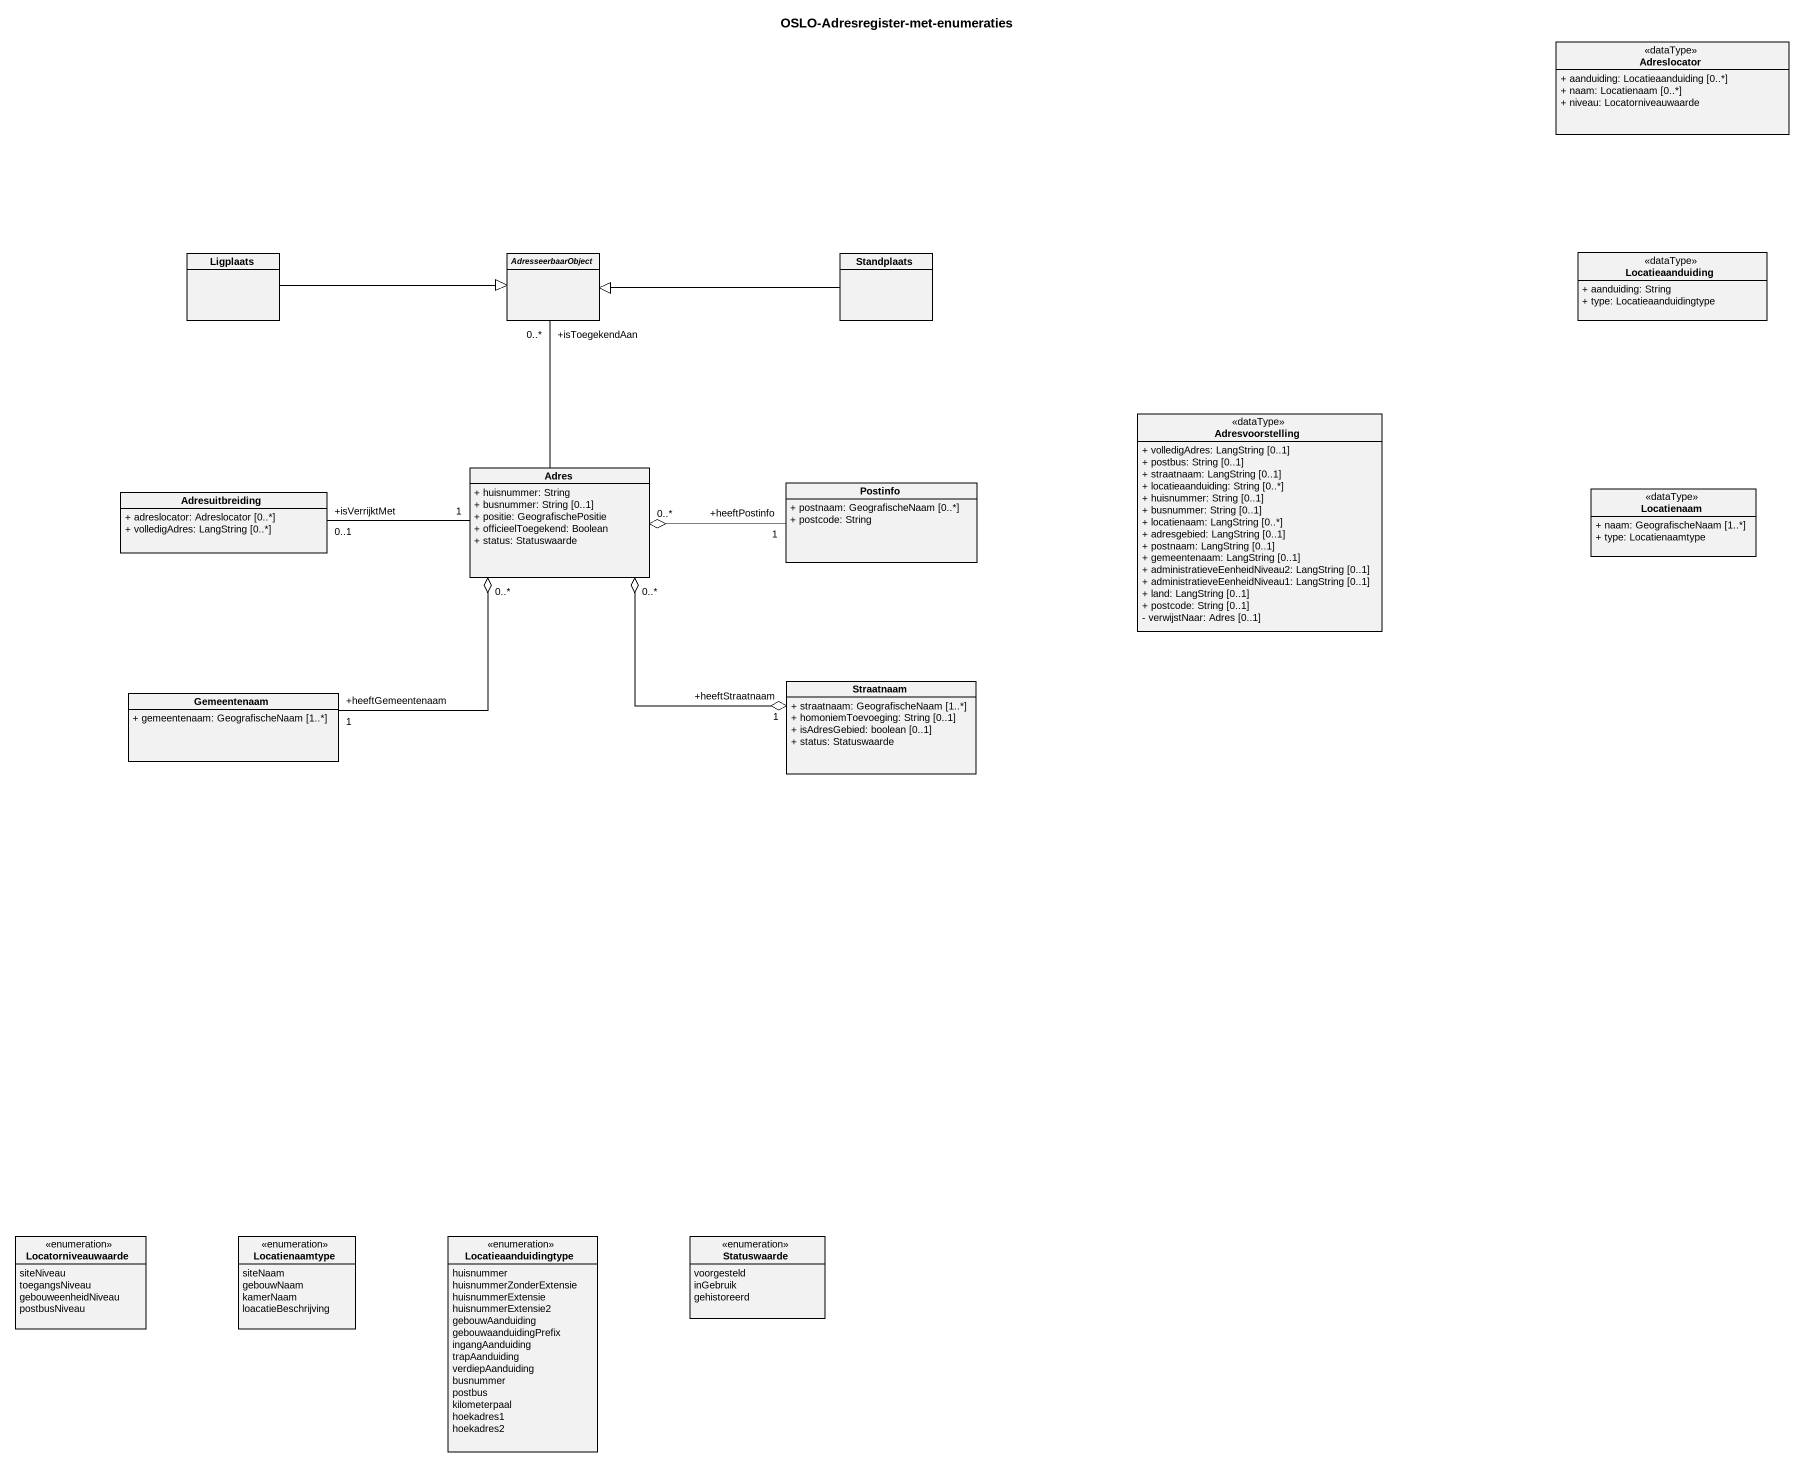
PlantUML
@startuml
title OSLO-Adresregister-met-enumeraties
hide circle
hide empty members
skinparam classAttributeIconSize 0
class Adreslocator <<dataType>> {
  + aanduiding: Locatieaanduiding [0..*]
  + naam: Locatienaam [0..*]
  + niveau: Locatorniveauwaarde
}
class Ligplaats
abstract class AdresseerbaarObject
class Standplaats
class Locatieaanduiding <<dataType>> {
  + aanduiding: String
  + type: Locatieaanduidingtype
}
class Adresvoorstelling <<dataType>> {
  + volledigAdres: LangString [0..1]
  + postbus: String [0..1]
  + straatnaam: LangString [0..1]
  + locatieaanduiding: String [0..*]
  + huisnummer: String [0..1]
  + busnummer: String [0..1]
  + locatienaam: LangString [0..*]
  + adresgebied: LangString [0..1]
  + postnaam: LangString [0..1]
  + gemeentenaam: LangString [0..1]
  + administratieveEenheidNiveau2: LangString [0..1]
  + administratieveEenheidNiveau1: LangString [0..1]
  + land: LangString [0..1]
  + postcode: String [0..1]
  - verwijstNaar: Adres [0..1]
}
class Adres {
  + huisnummer: String
  + busnummer: String [0..1]
  + positie: GeografischePositie
  + officieelToegekend: Boolean
  + status: Statuswaarde
}
class Postinfo {
  + postnaam: GeografischeNaam [0..*]
  + postcode: String
}
class Adresuitbreiding {
  + adreslocator: Adreslocator [0..*]
  + volledigAdres: LangString [0..*]
}
class Locatienaam <<dataType>> {
  + naam: GeografischeNaam [1..*]
  + type: Locatienaamtype
}
class Gemeentenaam {
  + gemeentenaam: GeografischeNaam [1..*]
}
class Straatnaam {
  + straatnaam: GeografischeNaam [1..*]
  + homoniemToevoeging: String [0..1]
  + isAdresGebied: boolean [0..1]
  + status: Statuswaarde
}
enum Locatorniveauwaarde {
  siteNiveau
  toegangsNiveau
  gebouweenheidNiveau
  postbusNiveau
}
enum Locatienaamtype {
  siteNaam
  gebouwNaam
  kamerNaam
  loacatieBeschrijving
}
enum Locatieaanduidingtype {
  huisnummer
  huisnummerZonderExtensie
  huisnummerExtensie
  huisnummerExtensie2
  gebouwAanduiding
  gebouwaanduidingPrefix
  ingangAanduiding
  trapAanduiding
  verdiepAanduiding
  busnummer
  postbus
  kilometerpaal
  hoekadres1
  hoekadres2
}
enum Statuswaarde {
  voorgesteld
  inGebruik
  gehistoreerd
}
Ligplaats -right-|> AdresseerbaarObject
Standplaats -left-|> AdresseerbaarObject
Adres -up- "+isToegekendAan\n0..*" AdresseerbaarObject
Adres "0..*" o-right- "+heeftPostinfo\n1" Postinfo
Adres "1" -left- "+isVerrijktMet\n0..1" Adresuitbreiding
Adres "0..*" o-- "+heeftGemeentenaam\n1" Gemeentenaam
Adres "0..*" o--o "+heeftStraatnaam\n1" Straatnaam
@enduml
